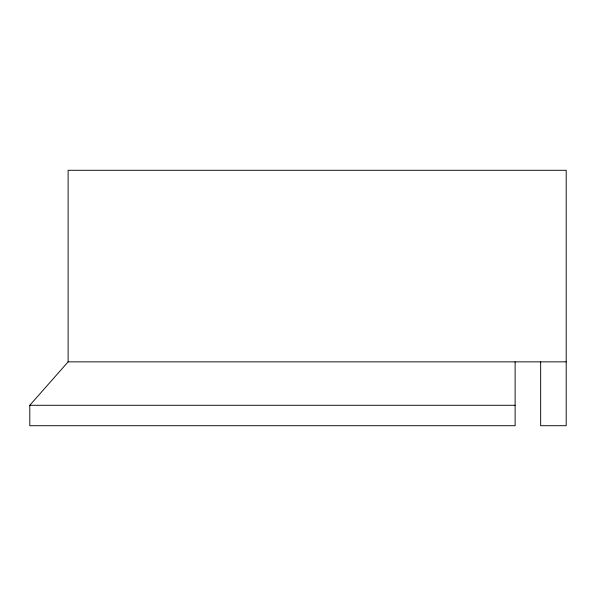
<?xml version="1.0" encoding="UTF-8"?>
<svg xmlns="http://www.w3.org/2000/svg" width="596" height="596" viewBox="0 0 596 596"><rect width="100%" height="100%" fill="white"/><g stroke="black" fill="none" stroke-linecap="round" stroke-linejoin="round"><path stroke-width="0.89" d="M515.115 361.854L515.115 425.715L29.8 425.715L29.8 405.28L68.115 361.854L68.115 170.285L566.2 170.285L566.2 425.715L540.654 425.715L540.654 361.854M68.115 361.854L566.2 361.854M29.8 405.28L515.115 405.28"/></g></svg>
